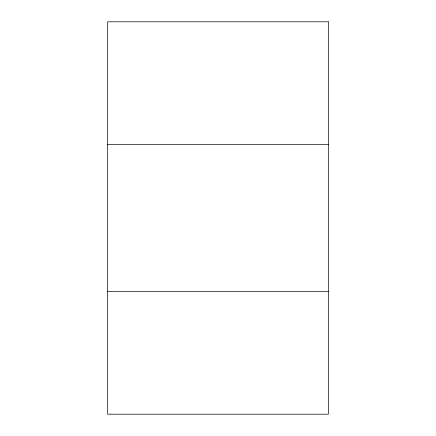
<?xml version="1.0" encoding="UTF-8"?>
<svg xmlns="http://www.w3.org/2000/svg" width="436" height="436" viewBox="0 0 436 436"><rect width="100%" height="100%" fill="white"/><g stroke="black" fill="none" stroke-linecap="round" stroke-linejoin="round"><path stroke-width="0.65" d="M107.638 144.425L328.363 144.425M107.638 291.575L328.363 291.575M328.363 21.8L107.638 21.8L107.638 414.2L328.363 414.2L328.363 21.8"/></g></svg>
